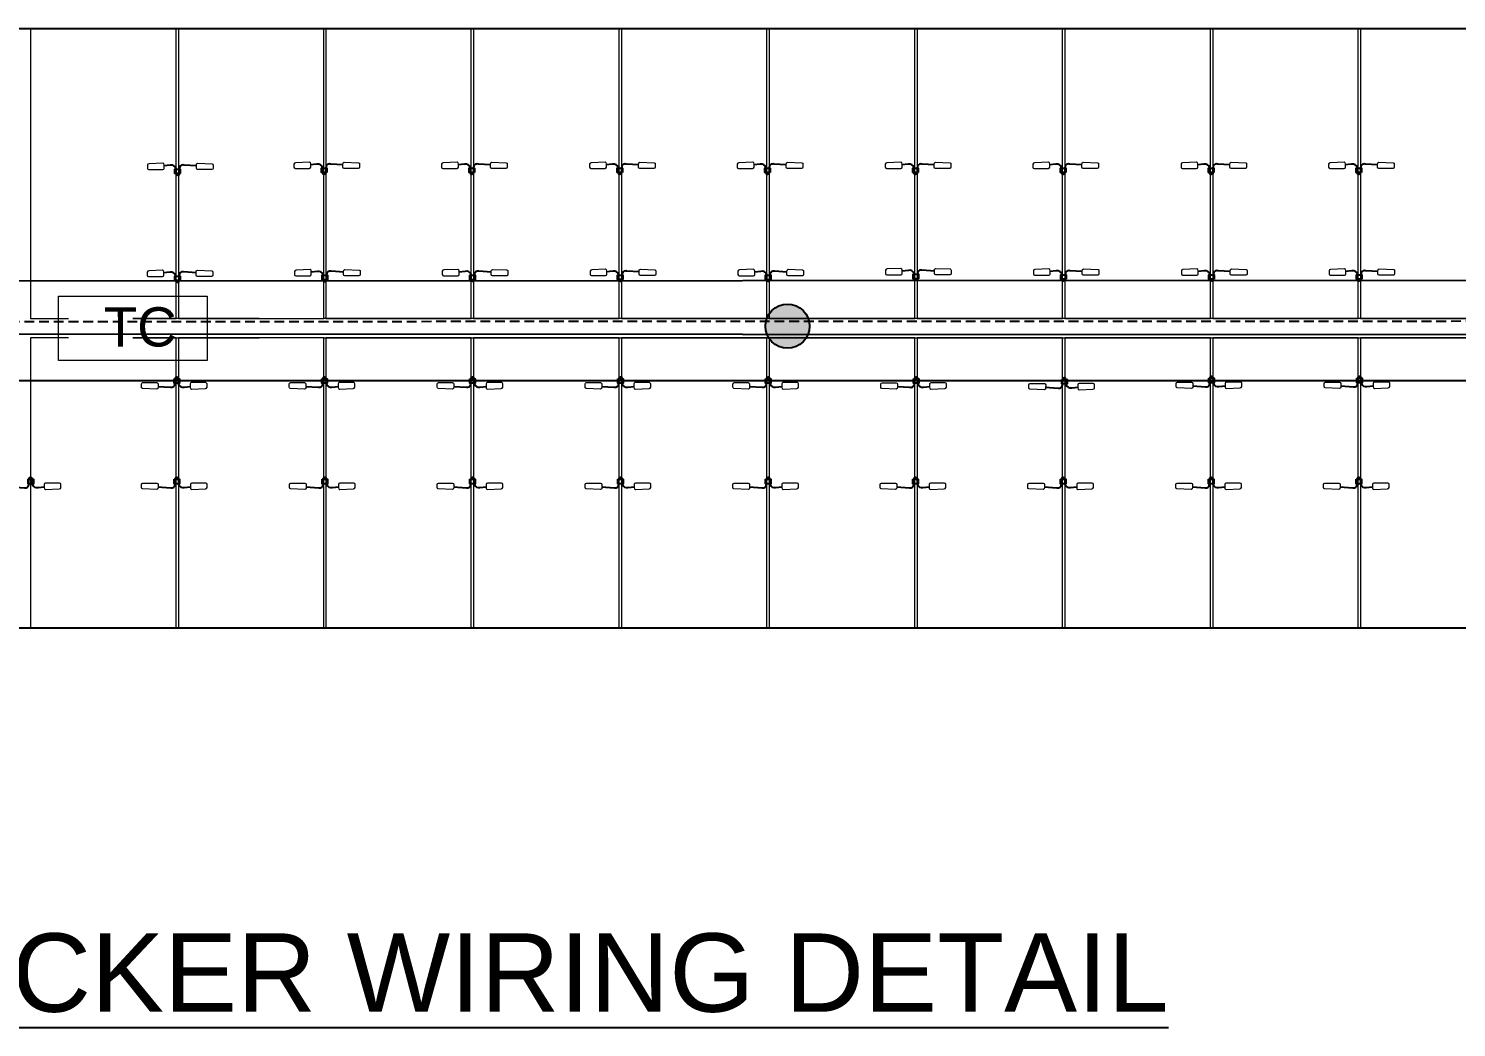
# Model space of a CAD drawing. Header units: feet. Extents: x -12372 to 90117, y -14865 to 4121.
# Drawn here: x 134.22 to 170.63, y 66.3 to 91.78 of the extents above; entities that cross this region are included whole.
import ezdxf
from ezdxf import colors
from ezdxf.entities.mleader import LeaderData, LeaderLine
from ezdxf.math import Vec2, Vec3

# ---------------------------------------------------------------- set-up
doc = ezdxf.new("R2010")
doc.units = ezdxf.units.FT
doc.header["$MEASUREMENT"] = 0
doc.linetypes.add('ACAD-x100644055pbs01-civil$0${ Chain Double-Dash }', pattern=[0])
doc.linetypes.add('HIDDEN', pattern=[0.375, 0.25, -0.125])
for name, color, linetype in [('@2x40.5 Tracker LR5', 5, 'Continuous'), ('E-CABL-HARN-NEG', 3, 'Continuous'), ('E-TRNK-CABL-NEG', 6, 'HIDDEN'), ('E-TRUNK-CABLE-POS', 6, 'HIDDEN'), ('E-WIRING DETAILS', 7, 'Continuous'), ('G-ANNO-TEXT', 1, 'Continuous'), ('G-TEXT', 7, 'Continuous'), ('PDF_Ediciones', 1, 'Continuous'), ('XREF', 7, 'Continuous')]:
    doc.layers.add(name, color=color, linetype=linetype)
for name, color, linetype, lineweight in [('E-MODULE', 253, 'Continuous', 0), ('E-TRACER-EQMPT', 252, 'Continuous', 0), ('E-TRACKER MOTOR', 252, 'Continuous', 0)]:
    doc.layers.add(name, color=color, linetype=linetype, lineweight=lineweight)
doc.styles.add('NEI-A', font='arial.ttf')
doc.styles.get("Standard").update_dxf_attribs({"font": 'arial.ttf'})

# ---------------------------------------------------------------- blocks, each defined once
blk = doc.blocks.new('CLIP')
blk.add_lwpolyline([(-0.09, 0.098), (0.046, 0.098), (0.046, -0.017), (-0.09, -0.017)], close=True)
at = {"layer": 'PDF_Ediciones', "lineweight": 0}
for points in [[(-0.901, -0.151, -0.414213), (-0.926, -0.118), (-0.926, -0.036, -0.414213), (-0.893, -0.003), (-0.532, -0.003, -0.414213), (-0.499, -0.036), (-0.499, -0.118, -0.414213), (-0.532, -0.167), (-0.901, -0.151)], [(0.707, -0.151, 0.414213), (0.748, -0.118), (0.748, -0.036, 0.414213), (0.715, -0.003), (0.354, -0.003, 0.414213), (0.321, -0.036), (0.321, -0.118, 0.414213), (0.354, -0.167), (0.707, -0.151)]]:
    blk.add_lwpolyline(points, format="xyb", dxfattribs=at)
at = {"layer": 'XREF', "flags": 128}
blk.add_lwpolyline([(-0.509, -0.098), (-0.181, -0.12, 0.486695), (-0.067, -0.029), (-0.066, 0.115, -0.78238), (0.016, 0.115), (0.016, -0.033, 0.37874), (0.164, -0.115), (0.328, -0.098)], format="xyb", dxfattribs=at)
blk = doc.blocks.new('sub-title')
at = {"color": 153, "style": 'NEI-A', "flags": 8}
blk.add_attdef('SUB_TITLE_001', (-0.6683, 0.1109), '', height=0.1875, dxfattribs=at)
blk = doc.blocks.new('AES Clamp')
h = blk.add_hatch(color=256)
h.dxf.hatch_style = 1
h.paths.add_polyline_path([(-0.564, 0, 1), (0.564, 0, 1)])
at = {"layer": 'E-WIRING DETAILS'}
blk.add_circle((0, 0), 0.564, dxfattribs=at)

msp = doc.modelspace()

# ---------------------------------------------------------------- linework, layer by layer
at = {"layer": '@2x40.5 Tracker LR5'}
msp.add_lwpolyline([(217.623, 91.785), (217.623, 76.489), (45.393, 76.489), (45.393, 91.785)], close=True, dxfattribs=at)
at = {"layer": 'E-CABL-HARN-NEG'}
msp.add_line((216.613, 85.386, 0.106), (113.729, 85.328, 0.038), dxfattribs=at)
at = {"layer": 'E-CABL-HARN-NEG', "elevation": 0.038}
msp.add_lwpolyline([(216.565, 82.586), (216.565, 82.794), (113.67, 82.794)], dxfattribs=at)
at = {"layer": 'E-MODULE'}
for points in [[(134.273, 91.785), (134.273, 84.383), (135.237, 84.383)], [(136.881, 84.383), (137.983, 84.383), (137.983, 91.785), (134.273, 91.785)], [(138.043, 91.785), (138.043, 84.383), (141.753, 84.383), (141.753, 91.785), (138.043, 91.785)], [(141.796, 91.785), (141.796, 84.383), (145.506, 84.383), (145.506, 91.785), (141.796, 91.785)], [(145.566, 91.785), (145.566, 84.383), (149.276, 84.383), (149.276, 91.785), (145.566, 91.785)], [(149.335, 91.785), (149.335, 84.383), (153.046, 84.383), (153.046, 91.785), (149.335, 91.785)], [(153.105, 91.785), (153.105, 84.383), (156.816, 84.383), (156.816, 91.785), (153.105, 91.785)], [(156.875, 91.785), (156.875, 84.383), (160.585, 84.383), (160.585, 91.785), (156.875, 91.785)], [(160.644, 91.785), (160.644, 84.383), (164.355, 84.383), (164.355, 91.785), (160.644, 91.785)], [(164.414, 91.785), (164.414, 84.383), (168.125, 84.383), (168.125, 91.785), (164.414, 91.785)], [(168.184, 91.785), (168.184, 84.383), (171.894, 84.383), (171.894, 91.785), (168.184, 91.785)], [(134.273, 83.891), (134.273, 76.489), (137.983, 76.489), (137.983, 83.891), (136.881, 83.891)], [(135.237, 83.891), (134.273, 83.891)], [(138.043, 83.891), (138.043, 76.489), (141.753, 76.489), (141.753, 83.891), (138.043, 83.891)], [(141.796, 83.891), (141.796, 76.489), (145.506, 76.489), (145.506, 83.891), (141.796, 83.891)], [(145.566, 83.891), (145.566, 76.489), (149.276, 76.489), (149.276, 83.891), (145.566, 83.891)], [(149.335, 83.891), (149.335, 76.489), (153.046, 76.489), (153.046, 83.891), (149.335, 83.891)], [(153.105, 83.891), (153.105, 76.489), (156.816, 76.489), (156.816, 83.891), (153.105, 83.891)], [(156.875, 83.891), (156.875, 76.489), (160.585, 76.489), (160.585, 83.891), (156.875, 83.891)], [(160.644, 83.891), (160.644, 76.489), (164.355, 76.489), (164.355, 83.891), (160.644, 83.891)], [(164.414, 83.891), (164.414, 76.489), (168.125, 76.489), (168.125, 83.891), (164.414, 83.891)], [(168.184, 83.891), (168.184, 76.489), (171.894, 76.489), (171.894, 83.891), (168.184, 83.891)]]:
    msp.add_lwpolyline(points, dxfattribs=at)
at = {"layer": 'E-TRACER-EQMPT'}
for points in [[(140.104, 84.383), (136.881, 84.383)], [(141.749, 83.891), (217.623, 83.891), (217.623, 84.383), (141.749, 84.383)], [(136.881, 83.891), (140.104, 83.891)]]:
    msp.add_lwpolyline(points, dxfattribs=at)
at = {"layer": 'E-TRACKER MOTOR'}
msp.add_lwpolyline([(138.775, 83.315), (134.987, 83.315), (134.987, 84.959), (138.775, 84.959)], close=True, dxfattribs=at)
at = {"layer": 'E-TRNK-CABL-NEG', "linetype": 'ACAD-x100644055pbs01-civil$0${ Chain Double-Dash }'}
msp.add_line((217.615, 83.952), (45.077, 84.033, -0.099), dxfattribs=at)
at = {"layer": 'E-TRUNK-CABLE-POS'}
msp.add_line((217.615, 84.33), (115.17, 84.297, -0.059), dxfattribs=at)

# ---------------------------------------------------------------- block references
at = {"layer": 'G-TEXT'}
ref = msp.add_blockref('sub-title', (115.628, 52.293), dxfattribs=dict(at, xscale=5.485316049832718, yscale=5.485316049832718, zscale=5.485316049832718))
ref.add_attrib('SUB_TITLE_001', '%%UTYPICAL 3x90-MODULE TRACKER WIRING DETAIL', (96.071, 66.7), dxfattribs={"layer": 'G-ANNO-TEXT', "height": 2, "style": 'NEI-A', "flags": 8})
at = {"layer": 'XREF', "rotation": 180}
for p in [(137.999, 88.182), (141.735, 88.208), (145.5, 88.208), (149.274, 88.208), (153.039, 88.208), (156.814, 88.208), (160.578, 88.208), (164.353, 88.208), (168.118, 88.208), (137.992, 85.454, 0.086), (141.751, 85.472, 0.086), (145.518, 85.474, 0.086), (149.287, 85.478, 0.086), (153.057, 85.475, 0.086), (156.818, 85.5, 0.067), (160.588, 85.487, 0.101), (164.362, 85.487, 0.101), (168.127, 85.487, 0.101)]:
    msp.add_blockref('CLIP', p, dxfattribs=at)
at = {"layer": 'XREF'}
for name, p in [('AES Clamp', (153.571, 84.192)), ('CLIP', (138.022, 82.754, 0.101)), ('CLIP', (141.792, 82.754, 0.101)), ('CLIP', (145.564, 82.754, 0.101)), ('CLIP', (149.335, 82.754, 0.101)), ('CLIP', (153.104, 82.754, 0.101)), ('CLIP', (156.875, 82.753, 0.101)), ('CLIP', (160.654, 82.734, 0.015)), ('CLIP', (164.408, 82.767, 0.015)), ('CLIP', (168.182, 82.767, 0.015)), ('CLIP', (134.297, 80.19)), ('CLIP', (138.025, 80.19)), ('CLIP', (141.8, 80.19)), ('CLIP', (145.564, 80.19)), ('CLIP', (149.339, 80.19)), ('CLIP', (153.104, 80.19)), ('CLIP', (156.86, 80.19)), ('CLIP', (160.624, 80.19)), ('CLIP', (164.399, 80.19)), ('CLIP', (168.164, 80.19))]:
    msp.add_blockref(name, p, dxfattribs=at)

# ---------------------------------------------------------------- texts
at = {"layer": 'E-TRACKER MOTOR', "insert": (136.134, 84.669), "char_height": 1, "attachment_point": 1, "rotation": 0.1762}
msp.add_mtext_dynamic_manual_height_columns('TC', width=1.58143, gutter_width=9.375, heights=[0], dxfattribs=at)

# ---------------------------------------------------------------- leaders
at = {"layer": 'G-ANNO-TEXT'}
ml = msp.add_multileader_mtext('Standard', dxfattribs=at)
ml.set_content('TRUNK CABLES', color=256, style='NEI-A')
ml.set_leader_properties()
ml.build(insert=Vec2(0, 0))
ml.multileader.update_dxf_attribs({"dogleg_length": 0.36, "arrow_head_size": 1.44, "scale": 8})
ctx = ml.context
ctx.base_point, ctx.scale, ctx.char_height, ctx.arrow_head_size, ctx.landing_gap_size, ctx.plane_origin = Vec3(68.857, 72.915), 8, 0.8, 1.44, 0.72, Vec3(58.888, 84.664)
notes = []
notes.append((ctx, [(0, (1, 1, 0), (65.977, 72.915), (1, 0), 2.88, [(0, [(61.759, 84.089)], 0, [])])]))
ctx.mtext.insert, ctx.mtext.width, ctx.mtext.flow_direction = Vec3(69.577, 73.322), 13.23808, 5
for ctx, leaders in notes:
    for number, flags, end, landing, length, lines in leaders:
        leader = LeaderData()
        leader.index, (leader.has_last_leader_line, leader.has_dogleg_vector, leader.attachment_direction) = number, flags
        leader.last_leader_point, leader.dogleg_vector, leader.dogleg_length = Vec3(end), Vec3(landing), length
        for number, points, colour, breaks in lines:
            line = LeaderLine()
            line.index, line.vertices, line.color, line.breaks = number, Vec3.list(points), colors.encode_raw_color(colour), breaks
            leader.lines.append(line)
        ctx.leaders.append(leader)

doc.saveas('drawing.dxf')
